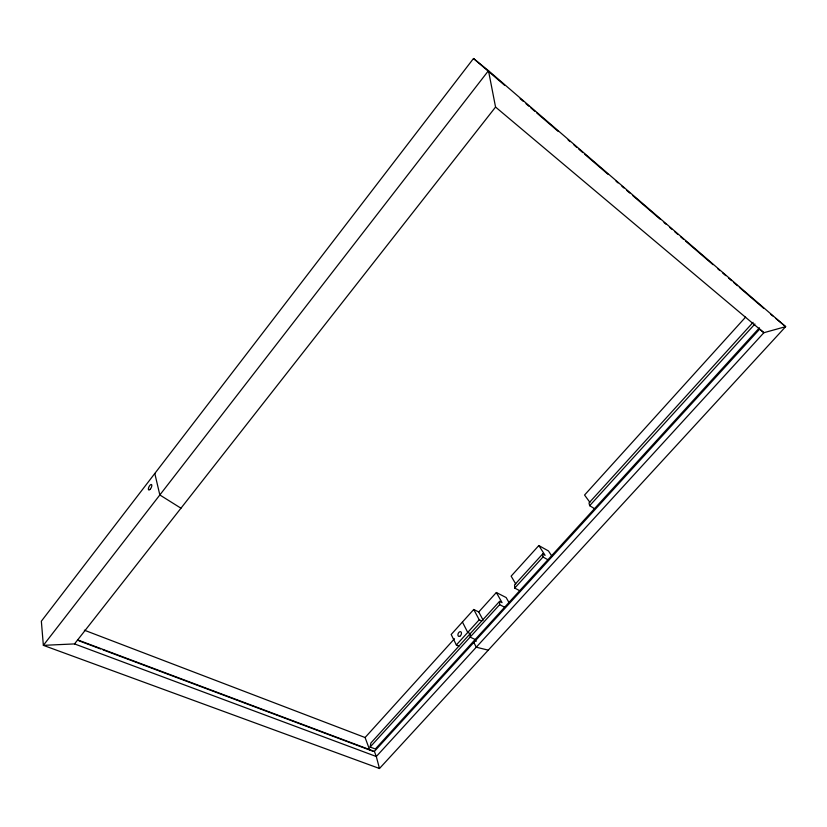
<?xml version="1.0" encoding="UTF-8"?>
<svg xmlns="http://www.w3.org/2000/svg" width="827" height="827" viewBox="0 0 827 827"><rect width="100%" height="100%" fill="white"/><g stroke="black" fill="none" stroke-linecap="round" stroke-linejoin="round"><path stroke-width="1.24" d="M759.444 327.792L375.324 749.004L370.134 747.039L370.868 743.018L499.56 601.374L502.051 602.635L496.345 592.504L478.74 611.959L483.133 620.178M473.499 58.5L41.35 621.201L43.355 645.349L379.479 768.5L785.65 326.655L488.478 70.688L473.499 58.5L504.48 85.181M74.523 643.913L495.559 107.055L488.478 70.688L43.355 645.349L74.523 643.913L376.295 756.519L379.479 768.5M478.74 611.959L473.757 609.489L451.18 634.495L456.349 644.967L458.882 646.145M369.783 750.223L365.089 737.529L454.509 638.723M551.774 556.054L548.497 550.989L538.832 545.551L511.138 576.15L515.728 583.934M745.592 317.113L584.555 495.032L589.889 502.33M456.349 644.967L479.215 619.774L473.757 609.489M538.832 545.551L545.086 555.331L542.636 553.966L514.559 584.865L514.725 588.08L519.697 590.685M753.077 322.365L589.01 502.93L589.672 505.69L594.51 508.646M370.134 747.039L499.632 604.671L499.56 601.374M514.725 588.08L542.988 557.016L542.636 553.966M589.672 505.69L754.937 323.988M495.559 107.055L763.89 332.702L376.295 756.519L374.393 751.412L759.693 329.094L763.89 332.702L785.65 326.655L775.726 318.416M488.261 650.156L476.269 647.2L473.819 642.424M77.521 639.829L374.393 751.412M78.865 640.78L100.574 648.937M102.993 649.846L373.194 751.35M84.344 630.195L365.089 737.529M479.215 619.774L481.727 621.005M499.632 604.671L504.625 607.214M496.345 592.504L506.145 597.549L509.143 602.79M542.988 557.016L547.908 559.745M180.958 508.192L159.838 494.97L154.804 473.468M770.764 314.291L772.749 315.935M520.142 98.661L523.077 101.194M526.013 103.716L528.949 106.249M530.913 107.934L534.831 111.304M536.785 112.989L558.318 131.524M568.108 139.949L570.061 141.634M573.979 145.004L576.915 147.526M578.869 149.211L582.787 152.592M584.741 154.277L608.238 174.497M616.063 181.237L618.027 182.922M621.935 186.292L623.899 187.977M626.835 190.499L629.771 193.032M632.707 195.554L660.111 219.155M664.029 222.525L665.983 224.21M669.901 227.58L671.855 229.265M674.791 231.787L677.726 234.32M680.662 236.842L683.598 239.375M685.562 241.06L712.967 264.65M717.857 268.868L719.821 270.553M722.757 273.075L725.692 275.608M728.628 278.13L731.564 280.663M733.518 282.348L737.436 285.718M739.39 287.403L763.859 308.471M476.156 641.39L475.184 639.498L470.129 637.1L470.253 633.627L467.741 632.417L462.427 622.049M150.214 489.212A3.039 1.199 -63.2 0 0 151.548 484.57A3.039 1.199 -63.2 0 0 148.54 487.909A3.039 1.199 -63.2 0 0 150.214 489.212M460.412 635.777A2.522 1.582 -65.5 0 0 460.742 631.756A2.522 1.582 -65.5 0 0 457.92 634.609A2.522 1.582 -65.5 0 0 460.412 635.777"/></g></svg>
